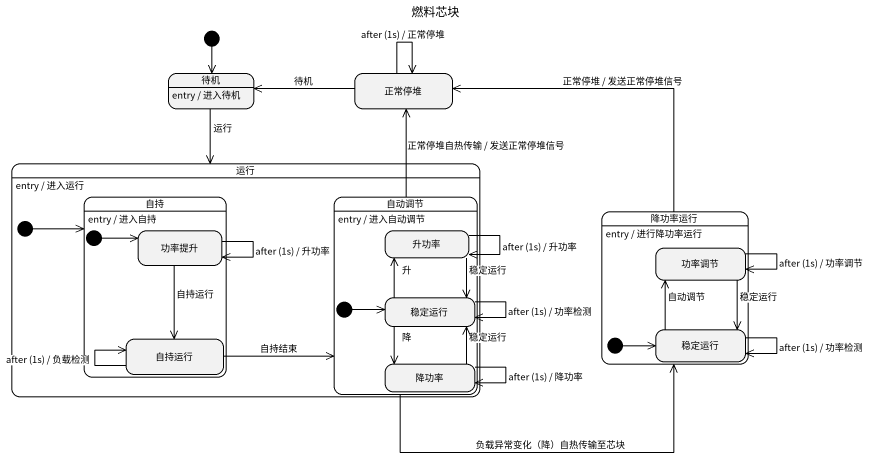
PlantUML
@startuml
title 燃料芯块
hide empty description
state 待机
待机 : entry / 进入待机
state 正常停堆
state 运行 {
  state 自持 {
    state 功率提升
    state 自持运行
    [*] -right-> 功率提升
  }
  自持 : entry / 进入自持
  state 自动调节 {
    state 升功率
    state 稳定运行
    state 降功率
    [*] -right-> 稳定运行
  }
  自动调节 : entry / 进入自动调节
  [*] -right-> 自持
}
运行 : entry / 进入运行
state 降功率运行 {
  state 功率调节
  state "稳定运行" as 稳定运行_2
  [*] -right-> 稳定运行_2
}
降功率运行 : entry / 进行降功率运行
[*] --> 待机
待机 --> 运行 : 运行
正常停堆 -left-> 待机 : 待机
正常停堆 --> 正常停堆 : after (1s) / 正常停堆
自动调节 -up-> 正常停堆 : 正常停堆自热传输 / 发送正常停堆信号
自动调节 -right-> 降功率运行 : 负载异常变化（降）自热传输至芯块
功率提升 --> 功率提升 : after (1s) / 升功率
功率提升 --> 自持运行 : 自持运行
升功率 --> 升功率 : after (1s) / 升功率
升功率 --> 稳定运行 : 稳定运行
降功率运行 -up-> 正常停堆 : 正常停堆 / 发送正常停堆信号
功率调节 --> 功率调节 : after (1s) / 功率调节
功率调节 --> 稳定运行_2 : 稳定运行
稳定运行 -up-> 升功率 : 升
稳定运行 --> 稳定运行 : after (1s) / 功率检测
稳定运行 --> 降功率 : 降
自持运行 -right-> 自动调节 : 自持结束
自持运行 --> 自持运行 : after (1s) / 负载检测
稳定运行_2 -up-> 功率调节 : 自动调节
稳定运行_2 --> 稳定运行_2 : after (1s) / 功率检测
降功率 -up-> 稳定运行 : 稳定运行
降功率 --> 降功率 : after (1s) / 降功率
@enduml
